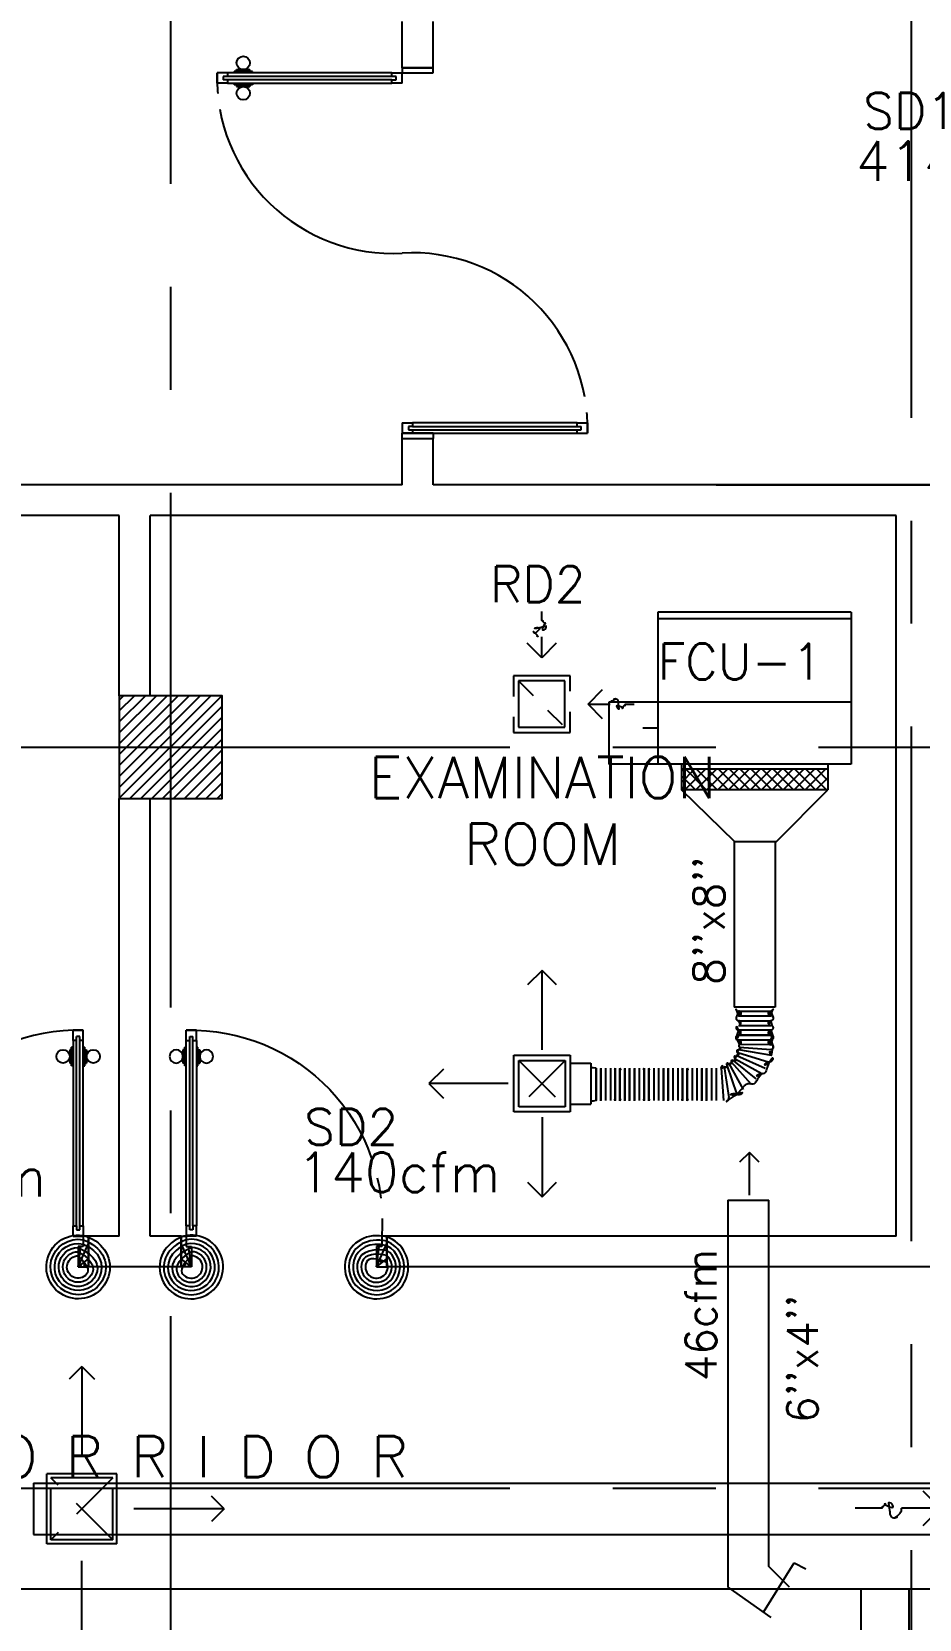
# Model space of a CAD drawing. Extents: x 417866230.2 to 417866327.8, y 43498045.5 to 43498135.4.
# Drawn here: x 417866259.12 to 417866263.43, y 43498073.27 to 43498080.98 of the extents above; entities that cross this region are included whole.
import ezdxf
from ezdxf.enums import TextEntityAlignment as Align

# ---------------------------------------------------------------- set-up
doc = ezdxf.new("R2010")
doc.units = 0
doc.header["$MEASUREMENT"] = 0
doc.linetypes.add('CENTERX2', pattern=[4, 2.5, -0.5, 0.5, -0.5])
doc.linetypes.add('HIDDEN', pattern=[0.375, 0.25, -0.125])
doc.layers.get('0').update_dxf_attribs({"linetype": 'CONTINUOUS'})
for name, color, linetype in [('AXES', 11, 'CENTERX2'), ('COL', 9, 'CONTINUOUS'), ('DIM', 9, 'CONTINUOUS'), ('DOOR', 9, 'CONTINUOUS'), ('DUCT', 6, 'CONTINUOUS'), ('FCU', 6, 'CONTINUOUS'), ('HAT', 12, 'CONTINUOUS'), ('M-AC-FLEX', 3, 'CONTINUOUS'), ('M-EGU.', 2, 'CONTINUOUS'), ('RM-NAME', 9, 'CONTINUOUS'), ('SCD', 2, 'CONTINUOUS'), ('WALL', 4, 'CONTINUOUS')]:
    doc.layers.add(name, color=color, linetype=linetype)
doc.styles.add('ROMANS', font='ROMANS.shx', dxfattribs={"width": 0.6})

# ---------------------------------------------------------------- blocks, each defined once
blk = doc.blocks.new('RM1')
at = {"layer": 'RM-NAME', "style": 'ROMANS'}
for tag, p in [('ROOMNAME1', (0, 323.8)), ('ROOMNAME2', (0, 0))]:
    blk.add_attdef(tag, text='', height=200, dxfattribs=at).set_placement(p, align=Align.MIDDLE)
blk = doc.blocks.new('*X65')
at = {"color": 0}
for p, q in [((42139.2, 25062.6), (42637.6, 25561)), ((42139.2, 25115.6), (42584.6, 25561)), ((42139.2, 25168.7), (42531.6, 25561)), ((42139.2, 25221.7), (42478.5, 25561)), ((42139.2, 25274.7), (42425.5, 25561)), ((42139.2, 25327.8), (42372.5, 25561)), ((42139.2, 25380.8), (42319.4, 25561)), ((42139.2, 25433.8), (42266.4, 25561)), ((42139.2, 25486.9), (42213.4, 25561)), ((42139.2, 25539.9), (42160.3, 25561)), ((42190.7, 25061), (42639.2, 25509.6)), ((42243.7, 25061), (42639.2, 25456.5)), ((42296.7, 25061), (42639.2, 25403.5)), ((42349.8, 25061), (42639.2, 25350.5)), ((42402.8, 25061), (42639.2, 25297.4)), ((42455.8, 25061), (42639.2, 25244.4)), ((42508.9, 25061), (42639.2, 25191.4)), ((42561.9, 25061), (42639.2, 25138.3)), ((42614.9, 25061), (42639.2, 25085.3))]:
    blk.add_line(p, q, dxfattribs=at)
blk = doc.blocks.new('COL50')
at = {"layer": 'COL'}
blk.add_lwpolyline([(-250, 250), (-250, -250), (250, -250), (250, 250)], close=True, dxfattribs=at)
blk = doc.blocks.new('A$C24ED45A6')
at = {"layer": 'DOOR', "color": 0, "linetype": 'ByBlock'}
for p, q in [((925, 1100), (925, 1150)), ((925, 1150), (975, 1150)), ((975, 1150), (925, 1150)), ((942, 1100), (925, 1100)), ((942, 1100), (942, 1120)), ((958, 1120), (942, 1120)), ((958, 1100), (958, 1120)), ((975, 1100), (958, 1100)), ((975, 1100), (975, 1150)), ((908.8, 1055), (908.8, 990.2)), ((917.8, 1055), (908.8, 1055)), ((917.8, 977.6), (917.8, 1067.6)), ((925, 1067.6), (917.8, 1067.6)), ((917.8, 1055), (917.8, 990.2)), ((975, 1067.6), (982.2, 1067.6)), ((982.2, 977.6), (982.2, 1067.6)), ((982.2, 1055), (982.2, 990.2)), ((982.2, 1055), (991.2, 1055)), ((991.2, 1055), (991.2, 990.2)), ((917.8, 990.2), (908.8, 990.2)), ((925, 977.6), (917.8, 977.6)), ((975, 977.6), (982.2, 977.6)), ((982.2, 990.2), (991.2, 990.2)), ((925, 150), (925, 200)), ((925, 200), (942, 200)), ((942, 200), (942, 180)), ((942, 180), (958, 180)), ((958, 180), (958, 200)), ((958, 200), (975, 200)), ((975, 200), (975, 150)), ((0, 0), (0, 150)), ((0, 150), (25, 150)), ((25, 150), (25, 100)), ((25, 100), (50, 100)), ((50, 100), (50, 0)), ((925, 150), (975, 150)), ((975, 100), (950, 100)), ((950, 100), (950, 0)), ((1000, 150), (975, 150)), ((975, 150), (975, 100)), ((1000, 150), (1000, 0)), ((50, 0), (0, 0)), ((950, 0), (1000, 0))]:
    blk.add_line(p, q, dxfattribs=at)
at = {"layer": 'DOOR', "linetype": 'ByBlock'}
for p, q in [((925, 1100), (925, 200)), ((942, 200), (942, 1100)), ((958, 200), (958, 1100)), ((975, 200), (975, 1100))]:
    blk.add_line(p, q, dxfattribs=at)
at = {"layer": 'DOOR', "color": 9, "linetype": 'ByBlock'}
for p, q in [((50, 0), (0, 113.7)), ((50, 0), (36.6, 100)), ((950, 0), (1000, 113.7)), ((950, 0), (963.4, 100)), ((50, 0), (0, 40.1)), ((950, 0), (1000, 40.1))]:
    blk.add_line(p, q, dxfattribs=at)
at = {"layer": 'DOOR', "color": 0, "linetype": 'ByBlock'}
for centre in [(876.5, 1022.6), (1023.5, 1022.6)]:
    blk.add_circle(centre, 32.4, dxfattribs=at)
at = {"layer": 'DOOR', "linetype": 'HIDDEN', "ltscale": 0.5}
blk.add_arc((950, 222.5), 927.8, 88.45601, 184.48155, dxfattribs=at)
at = {"layer": 'DOOR', "color": 9, "linetype": 'ByBlock'}
for centre, radius, start, end in [((50, 0), 154.4, 103.71423, 108.89471), ((50, 0), 134.4, 100.71998, 111.84015), ((50, 0), 114.4, 102.62257, 115.91616), ((50, 0), 94.4, 90, 121.98181), ((950, 0), 94.4, 58.01819, 90), ((950, 0), 134.4, 68.15985, 79.28002), ((950, 0), 114.4, 64.08384, 77.37743), ((950, 0), 154.4, 71.10529, 76.28577), ((50, 0), 74.4, 90, 132.22357), ((50, 0), 54.4, 90, 156.79262), ((50, 0), 34.4, 90, 180), ((50, 0), 14.4, 90, 180), ((950, 0), 74.4, 47.77643, 90), ((950, 0), 54.4, 23.20738, 90), ((950, 0), 34.4, 0, 90), ((950, 0), 14.4, 0, 90)]:
    blk.add_arc(centre, radius, start, end, dxfattribs=at)
at = {"layer": 'WALL'}
blk.add_line((1000, 0), (1000, 150), dxfattribs=at)
blk = doc.blocks.new('fe-door')
at = {"layer": 'DOOR', "color": 0, "linetype": 'ByBlock'}
for p, q in [((-900, 1775), (-900, 1725)), ((-900, 1725), (-900, 1775)), ((-850, 1775), (-900, 1775)), ((-850, 1775), (-850, 1758)), ((-817.6, 1775), (-817.6, 1782.2)), ((-727.6, 1782.2), (-817.6, 1782.2)), ((-805, 1782.2), (-805, 1791.2)), ((-805, 1791.2), (-740.2, 1791.2)), ((-805, 1782.2), (-740.2, 1782.2)), ((-740.2, 1782.2), (-740.2, 1791.2)), ((-727.6, 1775), (-727.6, 1782.2)), ((-50, 1758), (-50, 1775)), ((-50, 1775), (0, 1775)), ((150, 1800), (0, 1800)), ((0, 1800), (0, 1775)), ((0, 1725), (0, 1775)), ((0, 1775), (150, 1775)), ((150, 1775), (150, 1800)), ((-850, 1725), (-900, 1725)), ((-870, 1758), (-870, 1742)), ((-850, 1758), (-870, 1758)), ((-850, 1742), (-870, 1742)), ((-850, 1742), (-850, 1725)), ((-817.6, 1725), (-817.6, 1717.8)), ((-727.6, 1717.8), (-817.6, 1717.8)), ((-805, 1717.8), (-805, 1708.8)), ((-805, 1717.8), (-740.2, 1717.8)), ((-805, 1708.8), (-740.2, 1708.8)), ((-740.2, 1717.8), (-740.2, 1708.8)), ((-727.6, 1725), (-727.6, 1717.8)), ((-30, 1758), (-50, 1758)), ((-50, 1725), (-50, 1742)), ((-50, 1742), (-30, 1742)), ((0, 1725), (-50, 1725)), ((-30, 1742), (-30, 1758)), ((0, 75), (0, 25)), ((0, 75), (50, 75)), ((0, 0), (0, 25)), ((0, 25), (50, 25)), ((150, 25), (0, 25)), ((0, 0), (150, 0)), ((30, 58), (30, 42)), ((50, 58), (30, 58)), ((30, 42), (50, 42)), ((50, 75), (50, 58)), ((50, 42), (50, 25)), ((150, 25), (150, 0)), ((850, 58), (850, 75)), ((850, 75), (900, 75)), ((850, 58), (870, 58)), ((850, 25), (850, 42)), ((850, 42), (870, 42)), ((850, 25), (900, 25)), ((870, 42), (870, 58)), ((900, 25), (900, 75)), ((900, 75), (900, 25))]:
    blk.add_line(p, q, dxfattribs=at)
at = {"layer": 'DOOR', "linetype": 'ByBlock'}
for p, q in [((-50, 1775), (-850, 1775)), ((-50, 1758), (-850, 1758)), ((-50, 1742), (-850, 1742)), ((-850, 1725), (-50, 1725)), ((850, 75), (50, 75)), ((50, 58), (850, 58)), ((50, 42), (850, 42)), ((50, 25), (850, 25))]:
    blk.add_line(p, q, dxfattribs=at)
at = {"layer": 'DOOR', "color": 0, "linetype": 'ByBlock'}
for centre in [(-772.6, 1823.5), (-772.6, 1676.5)]:
    blk.add_circle(centre, 32.4, dxfattribs=at)
at = {"layer": 'DOOR', "linetype": 'HIDDEN', "ltscale": 0.5}
for centre, start, end in [((-49, 1750), 178.31738, 273.29648), ((49, 50), 358.31738, 93.29648)]:
    blk.add_arc(centre, 851.4, start, end, dxfattribs=at)
at = {"layer": 'WALL'}
for p, q in [((0, 1800), (150, 1800)), ((0, 0), (150, 0))]:
    blk.add_line(p, q, dxfattribs=at)
at = {"layer": 'WALL', "linetype": 'ByBlock'}
blk.add_line((0, 1800), (150, 1800), dxfattribs=at)
blk = doc.blocks.new('15RCD')
at = {"layer": 'M-EGU.', "linetype": 'HIDDEN'}
for p, q in [((-215.5, -215.5), (-215.5, 215.5)), ((-215.5, 215.5), (215.5, 215.5)), ((215.5, 215.5), (215.5, -215.5)), ((-190.5, -190.5), (190.5, 190.5)), ((215.5, -215.5), (-215.5, -215.5))]:
    blk.add_line(p, q, dxfattribs=at)
at = {"layer": 'M-EGU.'}
for p, q in [((-468.7, 110.1), (-362.7, 4)), ((-190.5, -190.5), (-190.5, 190.5)), ((-190.5, 190.5), (190.5, 190.5)), ((190.5, 190.5), (190.5, -190.5)), ((-717.7, 4), (-880.4, 4)), ((-362.7, 4), (-598.2, 4)), ((-362.7, 4), (-468.7, -102)), ((190.5, -190.5), (-190.5, -190.5))]:
    blk.add_line(p, q, dxfattribs=at)
blk.add_lwpolyline([(-717.7, 4, -0.1324), (-701, 28.2, -0.15664), (-677.9, 37.7, -0.736612), (-658.9, -9.5, 0.774232), (-638, -55.2, 0.203349), (-606.4, -34.6, 0.193808), (-598.2, 4)], format="xyb", dxfattribs=at)
blk = doc.blocks.new('9RCD')
at = {"color": 2}
blk.add_line((0, 407), (0, 450), dxfattribs=at)
at = {"layer": 'M-EGU.'}
for p, q in [((0, 225), (0, 331.9)), ((0, 225), (-70.7, 295.7)), ((70.7, 295.7), (0, 225)), ((112.5, 112.5), (-112.5, 112.5)), ((-112.5, 112.5), (-112.5, -112.5)), ((112.5, -112.5), (112.5, 112.5)), ((-225, 0), (-326.1, 0)), ((-295.7, 70.7), (-225, 0)), ((-225, 0), (-295.7, -70.7)), ((-112.5, -112.5), (112.5, -112.5))]:
    blk.add_line(p, q, dxfattribs=at)
at = {"layer": 'M-EGU.', "linetype": 'HIDDEN'}
for p, q in [((137.5, 137.5), (-137.5, 137.5)), ((-137.5, 137.5), (-137.5, -137.5)), ((-112.5, -112.5), (112.5, 112.5)), ((137.5, -137.5), (137.5, 137.5)), ((-137.5, -137.5), (137.5, -137.5))]:
    blk.add_line(p, q, dxfattribs=at)
at = {"layer": 'M-EGU.', "color": 2}
blk.add_line((-405.7, 0), (-450, 0), dxfattribs=at)
blk.add_lwpolyline([(0, 407, -0.187862), (18.4, 395.6, -0.202645), (23.4, 376.1, -0.616915), (-1.7, 368, 0.668708), (-25.3, 358.4, 0.194285), (-18.2, 340.4, 0.186051), (0, 331.9)], format="xyb", dxfattribs=at)
at = {"layer": 'M-EGU.'}
blk.add_lwpolyline([(-405.7, 0, -0.1324), (-394.5, 16.1, -0.15664), (-379.1, 22.4, -0.736612), (-366.5, -9, 0.774232), (-352.6, -39.4, 0.203349), (-331.5, -25.7, 0.193808), (-326.1, 0)], format="xyb", dxfattribs=at)
blk = doc.blocks.new('*X118')
at = {"color": 0}
for p, q in [((23911.7, -1650.2), (23966, -1595.9)), ((23911.7, -1597.2), (23912.9, -1595.9)), ((23919, -1695.9), (24019, -1595.9)), ((24022.8, -1695.9), (23922.8, -1595.9)), ((23972, -1695.9), (24072, -1595.9)), ((24075.9, -1695.9), (23975.9, -1595.9)), ((24025.1, -1695.9), (24125.1, -1595.9)), ((24128.9, -1695.9), (24028.9, -1595.9)), ((24078.1, -1695.9), (24178.1, -1595.9)), ((24181.9, -1695.9), (24081.9, -1595.9)), ((24131.1, -1695.9), (24231.1, -1595.9)), ((24235, -1695.9), (24135, -1595.9)), ((24184.2, -1695.9), (24284.2, -1595.9)), ((24288, -1695.9), (24188, -1595.9)), ((24237.2, -1695.9), (24337.2, -1595.9)), ((24341, -1695.9), (24241, -1595.9)), ((24290.2, -1695.9), (24390.2, -1595.9)), ((24394.1, -1695.9), (24294.1, -1595.9)), ((24343.3, -1695.9), (24443.3, -1595.9)), ((24447.1, -1695.9), (24347.1, -1595.9)), ((24396.3, -1695.9), (24496.3, -1595.9)), ((24500.1, -1695.9), (24400.1, -1595.9)), ((24449.3, -1695.9), (24549.3, -1595.9)), ((24553.2, -1695.9), (24453.2, -1595.9)), ((24502.4, -1695.9), (24602.4, -1595.9)), ((24606.2, -1695.9), (24506.2, -1595.9)), ((24623.7, -1660.4), (24559.2, -1595.9)), ((24623.7, -1607.4), (24612.3, -1595.9)), ((23969.8, -1695.9), (23911.7, -1637.8)), ((23916.8, -1695.9), (23911.7, -1690.9)), ((24555.4, -1695.9), (24623.7, -1627.6)), ((24608.4, -1695.9), (24623.7, -1680.7))]:
    blk.add_line(p, q, dxfattribs=at)
blk = doc.blocks.new('WAP12')
at = {"color": 6}
for p, q in [((-558.8, 528.5), (381.2, 528.5)), ((-558.8, 528.5), (-558.8, -208.5)), ((381.2, 528.5), (381.2, -208.5)), ((-558.8, 91.5), (381.2, 91.5)), ((-558.8, -208.5), (381.2, -208.5))]:
    blk.add_line(p, q, dxfattribs=at)
at = {"color": 3}
for p, q in [((-558.8, 496.5), (381.2, 496.5)), ((381.2, 91.5), (619.2, 91.5)), ((619.2, 91.5), (619.2, -208.5)), ((381.2, -33.5), (454.5, -33.5)), ((-444.8, -208.5), (-444.8, -333.5)), ((267.2, -208.5), (267.2, -333.5)), ((381.2, -208.5), (619.2, -208.5)), ((-444.8, -233.5), (267.2, -233.5)), ((-444.8, -333.5), (267.2, -333.5))]:
    blk.add_line(p, q, dxfattribs=at)
at = {"color": 11}
blk.add_blockref('*X118', (-24356.5, 1362.4), dxfattribs=at)

msp = doc.modelspace()

# ---------------------------------------------------------------- linework, layer by layer
at = {"layer": 'AXES'}
for p, q in [((417866259.7969, 43498056.2378), (417866259.7969, 43498134.7153)), ((417866263.3969, 43498063.1021), (417866263.3969, 43498121.9221)), ((417866230.9454, 43498077.5021), (417866300.0369, 43498077.5021)), ((417866230.9454, 43498073.9021), (417866300.0369, 43498073.9021))]:
    msp.add_line(p, q, dxfattribs=at)
at = {"layer": 'DUCT', "linetype": 'Continuous'}
for p, q in [((417866262.5387, 43498077.0418), (417866262.2783, 43498077.2951)), ((417866262.7387, 43498077.0418), (417866262.9903, 43498077.2951)), ((417866262.5343, 43498077.0461), (417866262.5343, 43498076.2387)), ((417866262.7387, 43498077.0418), (417866262.5387, 43498077.0418)), ((417866262.7343, 43498077.0418), (417866262.7343, 43498076.2387)), ((417866262.7343, 43498076.2387), (417866262.5343, 43498076.2387)), ((417866262.5037, 43498075.3016), (417866262.7037, 43498075.3016))]:
    msp.add_line(p, q, dxfattribs=at)
at = {"layer": 'DUCT'}
for p, q in [((417866262.5037, 43498075.3016), (417866262.5037, 43498073.4223)), ((417866262.7037, 43498073.5223), (417866262.7037, 43498075.3016)), ((417866259.1301, 43498073.9271), (417866269.2986, 43498073.9271)), ((417866259.1301, 43498073.9271), (417866259.1301, 43498073.6771)), ((417866259.1301, 43498073.6771), (417866269.2986, 43498073.6771)), ((417866262.6769, 43498073.3011), (417866262.827, 43498073.5404)), ((417866262.8037, 43498073.4223), (417866262.7037, 43498073.5223)), ((417866262.827, 43498073.5404), (417866262.8835, 43498073.5116)), ((417866262.827, 43498073.5404), (417866262.827, 43498073.5404)), ((417866247.0844, 43498073.4143), (417866267.7622, 43498073.4143)), ((417866262.5037, 43498073.4223), (417866262.7137, 43498073.2753)), ((417866263.1498, 43498073.4143), (417866263.1498, 43498073.1143)), ((417866263.3839, 43498073.4143), (417866263.3839, 43498073.0643))]:
    msp.add_line(p, q, dxfattribs=at)
at = {"layer": 'M-AC-FLEX', "color": 11}
for p, q in [((417866262.5558, 43498076.2203), (417866262.7128, 43498076.2203)), ((417866262.5558, 43498076.2203), (417866262.7128, 43498076.2203)), ((417866262.5558, 43498076.2203), (417866262.7128, 43498076.2203)), ((417866262.5558, 43498076.2203), (417866262.7128, 43498076.2203)), ((417866262.5558, 43498076.1969), (417866262.7128, 43498076.1969)), ((417866262.5558, 43498076.1969), (417866262.7128, 43498076.1969)), ((417866262.5558, 43498076.1969), (417866262.7128, 43498076.1969)), ((417866262.5558, 43498076.1969), (417866262.7128, 43498076.1969)), ((417866262.5558, 43498076.1734), (417866262.7128, 43498076.1734)), ((417866262.5558, 43498076.1499), (417866262.7128, 43498076.1499)), ((417866262.713, 43498076.1269), (417866262.556, 43498076.1269)), ((417866262.556, 43498076.1034), (417866262.713, 43498076.1034)), ((417866262.713, 43498076.1034), (417866262.556, 43498076.1034)), ((417866262.5525, 43498076.0185), (417866262.7056, 43498075.9727)), ((417866262.5556, 43498076.0331), (417866262.7169, 43498076.0061)), ((417866262.556, 43498076.08), (417866262.713, 43498076.08)), ((417866262.5605, 43498076.0455), (417866262.713, 43498076.033)), ((417866262.713, 43498076.0565), (417866262.5626, 43498076.0586)), ((417866261.8635, 43498075.9421), (417866261.8635, 43498075.7851)), ((417866261.8635, 43498075.9421), (417866261.8635, 43498075.7851)), ((417866261.8635, 43498075.7849), (417866261.8635, 43498075.9419)), ((417866261.8635, 43498075.7849), (417866261.8635, 43498075.9419)), ((417866261.8865, 43498075.9421), (417866261.8865, 43498075.7851)), ((417866261.8865, 43498075.9421), (417866261.8865, 43498075.7851)), ((417866261.8865, 43498075.7849), (417866261.8865, 43498075.9419)), ((417866261.8865, 43498075.7849), (417866261.8865, 43498075.9419)), ((417866261.91, 43498075.9421), (417866261.91, 43498075.7851)), ((417866261.91, 43498075.9421), (417866261.91, 43498075.7851)), ((417866261.9334, 43498075.9421), (417866261.9334, 43498075.7851)), ((417866261.9334, 43498075.9421), (417866261.9334, 43498075.7851)), ((417866261.9569, 43498075.9421), (417866261.9569, 43498075.7851)), ((417866261.9569, 43498075.9421), (417866261.9569, 43498075.7851)), ((417866261.9569, 43498075.7849), (417866261.9569, 43498075.9419)), ((417866261.9569, 43498075.7849), (417866261.9569, 43498075.9419)), ((417866261.9799, 43498075.7849), (417866261.9799, 43498075.9419)), ((417866261.9799, 43498075.7849), (417866261.9799, 43498075.9419)), ((417866261.98, 43498075.9421), (417866261.98, 43498075.7851)), ((417866261.98, 43498075.9421), (417866261.98, 43498075.7851)), ((417866262.0038, 43498075.9421), (417866262.0038, 43498075.7851)), ((417866262.0038, 43498075.7849), (417866262.0038, 43498075.9419)), ((417866262.0269, 43498075.9421), (417866262.0269, 43498075.7851)), ((417866262.0269, 43498075.9421), (417866262.0269, 43498075.7851)), ((417866262.0269, 43498075.9421), (417866262.0269, 43498075.7851)), ((417866262.0269, 43498075.7849), (417866262.0269, 43498075.9419)), ((417866262.0503, 43498075.9421), (417866262.0503, 43498075.7851)), ((417866262.0503, 43498075.9421), (417866262.0503, 43498075.7851)), ((417866262.0503, 43498075.9421), (417866262.0503, 43498075.7851)), ((417866262.0503, 43498075.7849), (417866262.0503, 43498075.9419)), ((417866262.0738, 43498075.9421), (417866262.0738, 43498075.7851)), ((417866262.0738, 43498075.9421), (417866262.0738, 43498075.7851)), ((417866262.0973, 43498075.9421), (417866262.0973, 43498075.7851)), ((417866262.0973, 43498075.9421), (417866262.0973, 43498075.7851)), ((417866262.0973, 43498075.7849), (417866262.0973, 43498075.9419)), ((417866262.0973, 43498075.7849), (417866262.0973, 43498075.9419)), ((417866262.1203, 43498075.9421), (417866262.1203, 43498075.7851)), ((417866262.1203, 43498075.9421), (417866262.1203, 43498075.7851)), ((417866262.1203, 43498075.7849), (417866262.1203, 43498075.9419)), ((417866262.1203, 43498075.7849), (417866262.1203, 43498075.9419)), ((417866262.1438, 43498075.9421), (417866262.1438, 43498075.7851)), ((417866262.1438, 43498075.9421), (417866262.1438, 43498075.7851)), ((417866262.1672, 43498075.9421), (417866262.1672, 43498075.7851)), ((417866262.1672, 43498075.9421), (417866262.1672, 43498075.7851)), ((417866262.1907, 43498075.9421), (417866262.1907, 43498075.7851)), ((417866262.1907, 43498075.9421), (417866262.1907, 43498075.7851)), ((417866262.1907, 43498075.7849), (417866262.1907, 43498075.9419)), ((417866262.1907, 43498075.7849), (417866262.1907, 43498075.9419)), ((417866262.2138, 43498075.9421), (417866262.2138, 43498075.7851)), ((417866262.2138, 43498075.9421), (417866262.2138, 43498075.7851)), ((417866262.2138, 43498075.7849), (417866262.2138, 43498075.9419)), ((417866262.2138, 43498075.7849), (417866262.2138, 43498075.9419)), ((417866262.2372, 43498075.9421), (417866262.2372, 43498075.7851)), ((417866262.2372, 43498075.9421), (417866262.2372, 43498075.7851)), ((417866262.2607, 43498075.9421), (417866262.2607, 43498075.7851)), ((417866262.2607, 43498075.9421), (417866262.2607, 43498075.7851)), ((417866262.2841, 43498075.9421), (417866262.2841, 43498075.7851)), ((417866262.2841, 43498075.9421), (417866262.2841, 43498075.7851)), ((417866262.2842, 43498075.7849), (417866262.2842, 43498075.9419)), ((417866262.2842, 43498075.7849), (417866262.2842, 43498075.9419)), ((417866262.3072, 43498075.9421), (417866262.3072, 43498075.7851)), ((417866262.3072, 43498075.9421), (417866262.3072, 43498075.7851)), ((417866262.3072, 43498075.7849), (417866262.3072, 43498075.9419)), ((417866262.3072, 43498075.7849), (417866262.3072, 43498075.9419)), ((417866262.3307, 43498075.9421), (417866262.3307, 43498075.7851)), ((417866262.3307, 43498075.9421), (417866262.3307, 43498075.7851)), ((417866262.3541, 43498075.9421), (417866262.3541, 43498075.7851)), ((417866262.3541, 43498075.9421), (417866262.3541, 43498075.7851)), ((417866262.3776, 43498075.9421), (417866262.3776, 43498075.7851)), ((417866262.3776, 43498075.7849), (417866262.3776, 43498075.9419)), ((417866262.4006, 43498075.9421), (417866262.4006, 43498075.7851)), ((417866262.4006, 43498075.7849), (417866262.4006, 43498075.9419)), ((417866262.4241, 43498075.9421), (417866262.4241, 43498075.7851)), ((417866262.4476, 43498075.9421), (417866262.4476, 43498075.7851)), ((417866262.471, 43498075.9421), (417866262.483, 43498075.7859)), ((417866262.4866, 43498075.9499), (417866262.5086, 43498075.7999)), ((417866262.4994, 43498075.957), (417866262.5478, 43498075.8144)), ((417866262.5087, 43498075.965), (417866262.5781, 43498075.8387)), ((417866262.5205, 43498075.9731), (417866262.6155, 43498075.8673)), ((417866262.5316, 43498075.9789), (417866262.6396, 43498075.8908)), ((417866262.54, 43498075.9887), (417866262.6696, 43498075.9166)), ((417866262.5472, 43498076.0039), (417866262.685, 43498075.9432))]:
    msp.add_line(p, q, dxfattribs=at)
at = {"layer": 'M-AC-FLEX'}
for points in [[(417866262.5558, 43498076.1969, 1), (417866262.5558, 43498076.2203, -0.623355), (417866262.5465, 43498076.2392, -0.623355)], [(417866262.5558, 43498076.2203, -1), (417866262.5558, 43498076.1969, 1), (417866262.5558, 43498076.1734, -1), (417866262.5558, 43498076.1499, 0.008922), (417866262.5554, 43498076.1499, 0.008922)], [(417866262.5558, 43498076.2203, -1), (417866262.5558, 43498076.1969, 0.67797), (417866262.5477, 43498076.1766, 0.67797)], [(417866262.5558, 43498076.1969, 1), (417866262.5558, 43498076.2203, -0.204245), (417866262.5473, 43498076.2239, -0.204245)], [(417866262.5473, 43498076.2239, 0.204245), (417866262.5558, 43498076.2203)], [(417866262.5558, 43498076.1969, 1), (417866262.5558, 43498076.2203, -0.204245), (417866262.5473, 43498076.2239, -0.204245)], [(417866262.5473, 43498076.2239, 0.204245), (417866262.5558, 43498076.2203)], [(417866262.5558, 43498076.2203, -1), (417866262.5558, 43498076.1969, 0.204245), (417866262.5473, 43498076.1933, 0.204245)], [(417866262.5558, 43498076.2203, -1), (417866262.5558, 43498076.1969, 0.204245), (417866262.5473, 43498076.1933, 0.204245)], [(417866262.5473, 43498076.1933, -0.204245), (417866262.5558, 43498076.1969)], [(417866262.5473, 43498076.1933, -0.204245), (417866262.5558, 43498076.1969)], [(417866262.7128, 43498076.1969, -1), (417866262.7128, 43498076.2203, 0.623356), (417866262.7221, 43498076.2392, 0.623356)], [(417866262.7128, 43498076.1969, -1), (417866262.7128, 43498076.2203, 0.204245), (417866262.7212, 43498076.2239, 0.204245)], [(417866262.7128, 43498076.1969, -1), (417866262.7128, 43498076.2203, 0.204245), (417866262.7212, 43498076.2239, 0.204245)], [(417866262.7128, 43498076.2203, 1), (417866262.7128, 43498076.1969, -1), (417866262.7128, 43498076.1734, 1), (417866262.7128, 43498076.1499, -1.018005), (417866262.7128, 43498076.1269)], [(417866262.7128, 43498076.2203, 1), (417866262.7128, 43498076.1969, -0.204245), (417866262.7212, 43498076.1933, -0.204245)], [(417866262.7128, 43498076.2203, 1), (417866262.7128, 43498076.1969, -0.204245), (417866262.7212, 43498076.1933, -0.204245)], [(417866262.7128, 43498076.2203, 1), (417866262.7128, 43498076.1969, -0.67797), (417866262.7209, 43498076.1766, -0.67797)], [(417866262.7212, 43498076.2239, -0.204245), (417866262.7128, 43498076.2203)], [(417866262.7212, 43498076.2239, -0.204245), (417866262.7128, 43498076.2203)], [(417866262.7212, 43498076.1933, 0.204245), (417866262.7128, 43498076.1969)], [(417866262.7212, 43498076.1933, 0.204245), (417866262.7128, 43498076.1969)], [(417866262.556, 43498076.1269, -0.999838), (417866262.5556, 43498076.1499)], [(417866262.556, 43498076.1269, -1), (417866262.556, 43498076.1034, 1), (417866262.556, 43498076.08)], [(417866262.5626, 43498076.0586, 0.736653), (417866262.556, 43498076.08, -1), (417866262.556, 43498076.1034)], [(417866262.556, 43498076.1034, 1), (417866262.556, 43498076.08)], [(417866262.5556, 43498076.1269, 0.004461), (417866262.5558, 43498076.1269)], [(417866262.713, 43498076.1034, -1), (417866262.713, 43498076.1269)], [(417866262.713, 43498076.1269, 1), (417866262.713, 43498076.1034, -1), (417866262.713, 43498076.08)], [(417866262.713, 43498076.0565, -1), (417866262.713, 43498076.08, 1), (417866262.713, 43498076.1034)], [(417866262.713, 43498076.1034, -1), (417866262.713, 43498076.08)], [(417866262.713, 43498076.08, 1), (417866262.713, 43498076.1034)], [(417866262.54, 43498075.9887, -0.850272), (417866262.544, 43498076.0045, 1.072461), (417866262.5509, 43498076.0195)], [(417866262.5509, 43498076.0195, -0.78893), (417866262.5563, 43498076.0331, 1.030272), (417866262.5605, 43498076.0455)], [(417866262.556, 43498076.08, -0.606794), (417866262.5656, 43498076.0615, -0.606794)], [(417866262.5605, 43498076.0455, -0.635837), (417866262.5626, 43498076.0586, -0.724161)], [(417866262.713, 43498076.08, 1), (417866262.713, 43498076.0565, -1), (417866262.713, 43498076.033)], [(417866262.713, 43498076.08, 0.606794), (417866262.7034, 43498076.0615, 0.606794)], [(417866262.7166, 43498076.0061, -0.575939), (417866262.713, 43498076.033, 1), (417866262.713, 43498076.0565)], [(417866261.8635, 43498075.9421, -1), (417866261.84, 43498075.9421, 0.12762), (417866261.8385, 43498075.9478, 0.12762)], [(417866261.84, 43498075.9421, 1), (417866261.8635, 43498075.9421)], [(417866261.8865, 43498075.9417, -0.00451), (417866261.8865, 43498075.9419, 1.018005), (417866261.8635, 43498075.9419)], [(417866261.8635, 43498075.9417, 0.00451), (417866261.8635, 43498075.9419, -1.018005), (417866261.8865, 43498075.9419)], [(417866261.8865, 43498075.9421, 1), (417866261.91, 43498075.9421, -1), (417866261.9334, 43498075.9421)], [(417866261.91, 43498075.9421, -1), (417866261.8865, 43498075.9421)], [(417866261.9334, 43498075.9421, 1), (417866261.91, 43498075.9421)], [(417866261.91, 43498075.9421, -1), (417866261.9334, 43498075.9421)], [(417866261.9569, 43498075.9421, -1), (417866261.9334, 43498075.9421, 1), (417866261.91, 43498075.9421)], [(417866261.9334, 43498075.9421, 1), (417866261.9569, 43498075.9421)], [(417866261.9569, 43498075.9421, -0.412332), (417866261.9452, 43498075.9304, -0.412332)], [(417866261.9569, 43498075.9417, 0.00451), (417866261.9569, 43498075.9419, -1.018005), (417866261.9799, 43498075.9419)], [(417866261.98, 43498075.9417, -0.00451), (417866261.9799, 43498075.9419, 1.018005), (417866261.9569, 43498075.9419)], [(417866261.98, 43498075.9421, 1), (417866262.0034, 43498075.9421, -1), (417866262.0269, 43498075.9421)], [(417866262.0034, 43498075.9421, -1), (417866261.98, 43498075.9421)], [(417866261.98, 43498075.9421, 0.412332), (417866261.9916, 43498075.9304, 0.412332)], [(417866262.0034, 43498075.9421, -1), (417866262.0269, 43498075.9421)], [(417866262.0503, 43498075.9421, -1), (417866262.0269, 43498075.9421, 1), (417866262.0034, 43498075.9421)], [(417866262.0269, 43498075.9421, 1), (417866262.0034, 43498075.9421)], [(417866262.0038, 43498075.9417, 0.00451), (417866262.0038, 43498075.9419, -1.018005), (417866262.0269, 43498075.9419)], [(417866262.0269, 43498075.9421, 1), (417866262.0503, 43498075.9421, -1), (417866262.0738, 43498075.9421)], [(417866262.0503, 43498075.9421, -1), (417866262.0269, 43498075.9421)], [(417866262.0269, 43498075.9421, 1), (417866262.0503, 43498075.9421)], [(417866262.0738, 43498075.9421, 1), (417866262.0503, 43498075.9421)], [(417866262.0503, 43498075.9421, -1), (417866262.0738, 43498075.9421)], [(417866262.0973, 43498075.9421, -1), (417866262.0738, 43498075.9421, 1), (417866262.0503, 43498075.9421)], [(417866262.0734, 43498075.9417, -0.00451), (417866262.0734, 43498075.9419, 1.018005), (417866262.0503, 43498075.9419)], [(417866262.0738, 43498075.9421, 1), (417866262.0973, 43498075.9421)], [(417866262.0973, 43498075.9421, -0.412332), (417866262.0856, 43498075.9304, -0.412332)], [(417866262.1203, 43498075.9417, -0.00451), (417866262.1203, 43498075.9419, 1.018005), (417866262.0973, 43498075.9419)], [(417866262.0973, 43498075.9417, 0.00451), (417866262.0973, 43498075.9419, -1.018005), (417866262.1203, 43498075.9419)], [(417866262.1203, 43498075.9421, 1), (417866262.1438, 43498075.9421, -1), (417866262.1672, 43498075.9421)], [(417866262.1203, 43498075.9421, 0.412332), (417866262.132, 43498075.9304, 0.412332)], [(417866262.1438, 43498075.9421, -1), (417866262.1203, 43498075.9421)], [(417866262.1438, 43498075.9421, -1), (417866262.1672, 43498075.9421)], [(417866262.1907, 43498075.9421, -1), (417866262.1672, 43498075.9421, 1), (417866262.1438, 43498075.9421)], [(417866262.1672, 43498075.9421, 1), (417866262.1438, 43498075.9421)], [(417866262.1672, 43498075.9421, 1), (417866262.1907, 43498075.9421)], [(417866262.1907, 43498075.9417, 0.00451), (417866262.1907, 43498075.9419, -1.018005), (417866262.2138, 43498075.9419)], [(417866262.2138, 43498075.9417, -0.00451), (417866262.2138, 43498075.9419, 1.018005), (417866262.1907, 43498075.9419)], [(417866262.2138, 43498075.9421, 1), (417866262.2372, 43498075.9421, -1), (417866262.2607, 43498075.9421)], [(417866262.2372, 43498075.9421, -1), (417866262.2138, 43498075.9421)], [(417866262.2607, 43498075.9421, 1), (417866262.2372, 43498075.9421)], [(417866262.2372, 43498075.9421, -1), (417866262.2607, 43498075.9421)], [(417866262.2841, 43498075.9421, -1), (417866262.2607, 43498075.9421, 1), (417866262.2372, 43498075.9421)], [(417866262.2607, 43498075.9421, 1), (417866262.2841, 43498075.9421)], [(417866262.2841, 43498075.9421, -0.412332), (417866262.2725, 43498075.9304, -0.412332)], [(417866262.2841, 43498075.9417, 0.00451), (417866262.2842, 43498075.9419, -1.018005), (417866262.3072, 43498075.9419)], [(417866262.3072, 43498075.9417, -0.00451), (417866262.3072, 43498075.9419, 1.018005), (417866262.2842, 43498075.9419)], [(417866262.3072, 43498075.9421, 1), (417866262.3307, 43498075.9421, -1), (417866262.3541, 43498075.9421)], [(417866262.3307, 43498075.9421, -1), (417866262.3072, 43498075.9421)], [(417866262.3072, 43498075.9421, 0.412332), (417866262.3189, 43498075.9304, 0.412332)], [(417866262.3307, 43498075.9421, -1), (417866262.3541, 43498075.9421)], [(417866262.3776, 43498075.9421, -1), (417866262.3541, 43498075.9421, 1), (417866262.3307, 43498075.9421)], [(417866262.3541, 43498075.9421, 1), (417866262.3307, 43498075.9421)], [(417866262.3541, 43498075.9421, 1), (417866262.3776, 43498075.9421)], [(417866262.4006, 43498075.9417, -0.00451), (417866262.4006, 43498075.9419, 1.018005), (417866262.3776, 43498075.9419)], [(417866262.4006, 43498075.9421, 1), (417866262.4241, 43498075.9421, -1), (417866262.4476, 43498075.9421)], [(417866262.4241, 43498075.9421, -1), (417866262.4006, 43498075.9421)], [(417866262.4476, 43498075.9421, 1), (417866262.4241, 43498075.9421)], [(417866262.4476, 43498075.9421, 0.987495), (417866262.471, 43498075.9418, 0.606794)], [(417866262.471, 43498075.9418, -0.879519), (417866262.4866, 43498075.9499, 1.034976), (417866262.4994, 43498075.957)], [(417866262.4994, 43498075.957, -1.125229), (417866262.5087, 43498075.965, 1.12511), (417866262.5198, 43498075.9745, 0.893954)], [(417866262.5198, 43498075.9745, -0.698197), (417866262.5316, 43498075.9789, 1.180405), (417866262.54, 43498075.9887)], [(417866262.7056, 43498075.9727, 0.652763), (417866262.685, 43498075.9432, -0.764077), (417866262.6696, 43498075.9166, 0.428567), (417866262.6396, 43498075.8908, -0.696093), (417866262.6155, 43498075.8673)], [(417866262.7056, 43498075.9727, 0.665042), (417866262.7169, 43498076.0061)], [(417866262.5478, 43498075.8144, 0.604437), (417866262.5781, 43498075.8387, -0.497993), (417866262.6155, 43498075.8673)], [(417866261.8635, 43498075.7851, 1), (417866261.84, 43498075.7851, -0.12762), (417866261.8385, 43498075.7794, -0.12762)], [(417866261.8635, 43498075.7851, -0.00451), (417866261.8635, 43498075.7849, 0.008922), (417866261.8635, 43498075.7845)], [(417866261.8865, 43498075.7851, -0.999838), (417866261.8635, 43498075.7847)], [(417866261.8635, 43498075.7851, 0.999838), (417866261.8865, 43498075.7847)], [(417866261.8635, 43498075.7851, 0.999838), (417866261.8865, 43498075.7847)], [(417866261.8865, 43498075.7851, -0.999838), (417866261.8635, 43498075.7847)], [(417866261.8635, 43498075.7847, -0.004461), (417866261.8635, 43498075.7849)], [(417866261.8635, 43498075.7847, -0.004461), (417866261.8635, 43498075.7849)], [(417866261.8635, 43498075.7849, 0.008922), (417866261.8635, 43498075.7845)], [(417866261.8865, 43498075.7851, -1), (417866261.91, 43498075.7851, 1), (417866261.9334, 43498075.7851)], [(417866261.8865, 43498075.7851, 0.00451), (417866261.8865, 43498075.7849, -0.008922), (417866261.8865, 43498075.7845)], [(417866261.8865, 43498075.7847, 0.004461), (417866261.8865, 43498075.7849)], [(417866261.8865, 43498075.7849, -0.008922), (417866261.8865, 43498075.7845)], [(417866261.8865, 43498075.7847, 0.004461), (417866261.8865, 43498075.7849)], [(417866261.9569, 43498075.7851, 1), (417866261.9334, 43498075.7851, -1), (417866261.91, 43498075.7851)], [(417866261.9569, 43498075.7851, 0.412332), (417866261.9452, 43498075.7968, 0.412332)], [(417866261.9569, 43498075.7851, 0.999838), (417866261.98, 43498075.7847)], [(417866261.98, 43498075.7851, -0.999838), (417866261.9569, 43498075.7847)], [(417866261.9569, 43498075.7851, -0.00451), (417866261.9569, 43498075.7849, 0.008922), (417866261.9569, 43498075.7845)], [(417866261.98, 43498075.7851, -0.999838), (417866261.9569, 43498075.7847)], [(417866261.9569, 43498075.7851, 0.999838), (417866261.98, 43498075.7847)], [(417866261.9569, 43498075.7847, -0.004461), (417866261.9569, 43498075.7849)], [(417866261.9569, 43498075.7849, 0.008922), (417866261.9569, 43498075.7845)], [(417866261.9569, 43498075.7847, -0.004461), (417866261.9569, 43498075.7849)], [(417866261.98, 43498075.7851, 0.00451), (417866261.9799, 43498075.7849, -0.008922), (417866261.9799, 43498075.7845)], [(417866261.98, 43498075.7847, 0.004461), (417866261.9799, 43498075.7849)], [(417866261.98, 43498075.7847, 0.004461), (417866261.9799, 43498075.7849)], [(417866261.9799, 43498075.7849, -0.008922), (417866261.9799, 43498075.7845)], [(417866261.98, 43498075.7851, -1), (417866262.0034, 43498075.7851, 1), (417866262.0269, 43498075.7851)], [(417866261.98, 43498075.7851, -0.412332), (417866261.9916, 43498075.7968, -0.412332)], [(417866262.0503, 43498075.7851, 1), (417866262.0269, 43498075.7851, -1), (417866262.0034, 43498075.7851)], [(417866262.0038, 43498075.7851, 0.999838), (417866262.0269, 43498075.7847)], [(417866262.0269, 43498075.7851, -0.999838), (417866262.0038, 43498075.7847)], [(417866262.0038, 43498075.7847, -0.004461), (417866262.0038, 43498075.7849)], [(417866262.0038, 43498075.7849, 0.008922), (417866262.0038, 43498075.7845)], [(417866262.0269, 43498075.7851, -1), (417866262.0503, 43498075.7851, 1), (417866262.0738, 43498075.7851)], [(417866262.0269, 43498075.7851, 0.00451), (417866262.0269, 43498075.7849, -0.008922), (417866262.0269, 43498075.7845)], [(417866262.0269, 43498075.7847, 0.004461), (417866262.0269, 43498075.7849)], [(417866262.0973, 43498075.7851, 1), (417866262.0738, 43498075.7851, -1), (417866262.0503, 43498075.7851)], [(417866262.0503, 43498075.7851, -0.00451), (417866262.0503, 43498075.7849, 0.008922), (417866262.0503, 43498075.7845)], [(417866262.0734, 43498075.7851, -0.999838), (417866262.0503, 43498075.7847)], [(417866262.0503, 43498075.7851, 0.999838), (417866262.0734, 43498075.7847)], [(417866262.0503, 43498075.7847, -0.004461), (417866262.0503, 43498075.7849)], [(417866262.0734, 43498075.7847, 0.004461), (417866262.0734, 43498075.7849)], [(417866262.0734, 43498075.7849, -0.008922), (417866262.0734, 43498075.7845)], [(417866262.0973, 43498075.7851, 0.412332), (417866262.0856, 43498075.7968, 0.412332)], [(417866262.0973, 43498075.7851, -0.00451), (417866262.0973, 43498075.7849, 0.008922), (417866262.0973, 43498075.7845)], [(417866262.1203, 43498075.7851, -0.999838), (417866262.0973, 43498075.7847)], [(417866262.0973, 43498075.7851, 0.999838), (417866262.1203, 43498075.7847)], [(417866262.0973, 43498075.7851, 0.999838), (417866262.1203, 43498075.7847)], [(417866262.1203, 43498075.7851, -0.999838), (417866262.0973, 43498075.7847)], [(417866262.0973, 43498075.7847, -0.004461), (417866262.0973, 43498075.7849)], [(417866262.0973, 43498075.7847, -0.004461), (417866262.0973, 43498075.7849)], [(417866262.0973, 43498075.7849, 0.008922), (417866262.0973, 43498075.7845)], [(417866262.1203, 43498075.7851, -0.412332), (417866262.132, 43498075.7968, -0.412332)], [(417866262.1203, 43498075.7851, -1), (417866262.1438, 43498075.7851, 1), (417866262.1672, 43498075.7851)], [(417866262.1203, 43498075.7851, 0.00451), (417866262.1203, 43498075.7849, -0.008922), (417866262.1203, 43498075.7845)], [(417866262.1203, 43498075.7847, 0.004461), (417866262.1203, 43498075.7849)], [(417866262.1203, 43498075.7849, -0.008922), (417866262.1203, 43498075.7845)], [(417866262.1203, 43498075.7847, 0.004461), (417866262.1203, 43498075.7849)], [(417866262.1907, 43498075.7851, 1), (417866262.1672, 43498075.7851, -1), (417866262.1438, 43498075.7851)], [(417866262.1907, 43498075.7851, 0.999838), (417866262.2138, 43498075.7847)], [(417866262.2138, 43498075.7851, -0.999838), (417866262.1907, 43498075.7847)], [(417866262.1907, 43498075.7851, -0.00451), (417866262.1907, 43498075.7849, 0.008922), (417866262.1907, 43498075.7845)], [(417866262.2138, 43498075.7851, -0.999838), (417866262.1907, 43498075.7847)], [(417866262.1907, 43498075.7851, 0.999838), (417866262.2138, 43498075.7847)], [(417866262.1907, 43498075.7847, -0.004461), (417866262.1907, 43498075.7849)], [(417866262.1907, 43498075.7849, 0.008922), (417866262.1907, 43498075.7845)], [(417866262.1907, 43498075.7847, -0.004461), (417866262.1907, 43498075.7849)], [(417866262.2138, 43498075.7851, -1), (417866262.2372, 43498075.7851, 1), (417866262.2607, 43498075.7851)], [(417866262.2138, 43498075.7851, 0.00451), (417866262.2138, 43498075.7849, -0.008922), (417866262.2138, 43498075.7845)], [(417866262.2138, 43498075.7847, 0.004461), (417866262.2138, 43498075.7849)], [(417866262.2138, 43498075.7847, 0.004461), (417866262.2138, 43498075.7849)], [(417866262.2138, 43498075.7849, -0.008922), (417866262.2138, 43498075.7845)], [(417866262.2841, 43498075.7851, 1), (417866262.2607, 43498075.7851, -1), (417866262.2372, 43498075.7851)], [(417866262.2841, 43498075.7851, 0.412332), (417866262.2725, 43498075.7968, 0.412332)], [(417866262.2841, 43498075.7851, 0.999838), (417866262.3072, 43498075.7847)], [(417866262.3072, 43498075.7851, -0.999838), (417866262.2841, 43498075.7847)], [(417866262.2841, 43498075.7851, -0.00451), (417866262.2842, 43498075.7849, 0.008922), (417866262.2842, 43498075.7845)], [(417866262.3072, 43498075.7851, -0.999838), (417866262.2841, 43498075.7847)], [(417866262.2841, 43498075.7851, 0.999838), (417866262.3072, 43498075.7847)], [(417866262.2841, 43498075.7847, -0.004461), (417866262.2842, 43498075.7849)], [(417866262.2842, 43498075.7849, 0.008922), (417866262.2842, 43498075.7845)], [(417866262.2841, 43498075.7847, -0.004461), (417866262.2842, 43498075.7849)], [(417866262.3072, 43498075.7851, -1), (417866262.3307, 43498075.7851, 1), (417866262.3541, 43498075.7851)], [(417866262.3072, 43498075.7851, -0.412332), (417866262.3189, 43498075.7968, -0.412332)], [(417866262.3072, 43498075.7851, 0.00451), (417866262.3072, 43498075.7849, -0.008922), (417866262.3072, 43498075.7845)], [(417866262.3072, 43498075.7847, 0.004461), (417866262.3072, 43498075.7849)], [(417866262.3072, 43498075.7847, 0.004461), (417866262.3072, 43498075.7849)], [(417866262.3072, 43498075.7849, -0.008922), (417866262.3072, 43498075.7845)], [(417866262.3776, 43498075.7851, 1), (417866262.3541, 43498075.7851, -1), (417866262.3307, 43498075.7851)], [(417866262.3776, 43498075.7851, -0.00451), (417866262.3776, 43498075.7849, 0.008922), (417866262.3776, 43498075.7845)], [(417866262.4006, 43498075.7851, -0.999838), (417866262.3776, 43498075.7847)], [(417866262.3776, 43498075.7851, 0.999838), (417866262.4006, 43498075.7847)], [(417866262.3776, 43498075.7847, -0.004461), (417866262.3776, 43498075.7849)], [(417866262.4006, 43498075.7851, -1), (417866262.4241, 43498075.7851, 1), (417866262.4476, 43498075.7851)], [(417866262.4006, 43498075.7847, 0.004461), (417866262.4006, 43498075.7849)], [(417866262.4006, 43498075.7849, -0.008922), (417866262.4006, 43498075.7845)], [(417866262.483, 43498075.7859, 0.661578), (417866262.4476, 43498075.7851, -1), (417866262.4241, 43498075.7851)], [(417866262.5479, 43498075.814, 0.562442), (417866262.5086, 43498075.7999, -0.803591), (417866262.483, 43498075.7859)]]:
    msp.add_lwpolyline(points, format="xyb", dxfattribs=at)
at = {"layer": 'M-EGU.'}
for p, q in [((417866261.601, 43498076.4179), (417866261.5303, 43498076.3472)), ((417866261.601, 43498076.0318), (417866261.601, 43498076.4179)), ((417866261.6717, 43498076.3472), (417866261.601, 43498076.4179)), ((417866261.1217, 43498075.9387), (417866261.051, 43498075.8679)), ((417866261.4635, 43498075.7304), (417866261.4635, 43498076.0054)), ((417866261.4635, 43498076.0054), (417866261.7385, 43498076.0054)), ((417866261.7385, 43498076.0054), (417866261.7385, 43498075.7304)), ((417866261.7385, 43498075.9679), (417866261.8385, 43498075.9679)), ((417866261.8385, 43498075.9679), (417866261.8385, 43498075.7679)), ((417866261.051, 43498075.8679), (417866261.1217, 43498075.7972)), ((417866261.4372, 43498075.8679), (417866261.051, 43498075.8679)), ((417866261.7385, 43498075.7304), (417866261.4635, 43498075.7304)), ((417866261.601, 43498075.7041), (417866261.601, 43498075.3179)), ((417866261.7385, 43498075.7679), (417866261.8385, 43498075.7679)), ((417866262.6087, 43498075.5327), (417866262.5615, 43498075.4855)), ((417866262.6558, 43498075.4855), (417866262.6087, 43498075.5327)), ((417866262.6087, 43498075.3252), (417866262.6087, 43498075.5327)), ((417866261.5303, 43498075.3887), (417866261.601, 43498075.3179)), ((417866261.601, 43498075.3179), (417866261.6717, 43498075.3887)), ((417866259.3648, 43498074.4933), (417866259.3037, 43498074.4322)), ((417866259.3648, 43498074.4933), (417866259.4259, 43498074.4322)), ((417866259.3648, 43498074.4933), (417866259.3648, 43498074.0545)), ((417866259.5352, 43498073.9725), (417866259.1944, 43498073.9725)), ((417866259.1944, 43498073.6317), (417866259.1944, 43498073.9725)), ((417866259.5352, 43498073.6317), (417866259.5352, 43498073.9725)), ((417866260.056, 43498073.8021), (417866259.9949, 43498073.8632)), ((417866260.056, 43498073.8021), (417866259.6172, 43498073.8021)), ((417866260.056, 43498073.8021), (417866259.9949, 43498073.741)), ((417866259.5352, 43498073.6317), (417866259.1944, 43498073.6317)), ((417866259.3648, 43498073.1109), (417866259.3648, 43498073.5497))]:
    msp.add_line(p, q, dxfattribs=at)
at = {"layer": 'M-EGU.', "linetype": 'HIDDEN'}
for p, q in [((417866261.7135, 43498075.9804), (417866261.4885, 43498075.7554)), ((417866261.4885, 43498075.9804), (417866261.7135, 43498075.7554)), ((417866261.4885, 43498075.7554), (417866261.4885, 43498075.9804)), ((417866261.4885, 43498075.9804), (417866261.7135, 43498075.9804)), ((417866261.7135, 43498075.9804), (417866261.7135, 43498075.7554)), ((417866261.7135, 43498075.7554), (417866261.4885, 43498075.7554)), ((417866259.5152, 43498073.9525), (417866259.2144, 43498073.9525)), ((417866259.2144, 43498073.6517), (417866259.2144, 43498073.9525)), ((417866259.5152, 43498073.9525), (417866259.2144, 43498073.6517)), ((417866259.5152, 43498073.6517), (417866259.2144, 43498073.9525)), ((417866259.5152, 43498073.6517), (417866259.5152, 43498073.9525)), ((417866259.5152, 43498073.6517), (417866259.2144, 43498073.6517))]:
    msp.add_line(p, q, dxfattribs=at)
at = {"layer": 'WALL'}
for p, q in [((417866260.9219, 43498080.8021), (417866260.9219, 43498081.0271)), ((417866261.0719, 43498080.8021), (417866261.0719, 43498081.0271)), ((417866260.9219, 43498078.7771), (417866260.9219, 43498079.0021)), ((417866261.0719, 43498078.7771), (417866261.0719, 43498079.0021)), ((417866260.7469, 43498078.7771), (417866252.2369, 43498078.7771)), ((417866260.9219, 43498078.7771), (417866260.7219, 43498078.7771)), ((417866267.2469, 43498078.7771), (417866261.0719, 43498078.7771)), ((417866262.4469, 43498078.7771), (417866267.2469, 43498078.7771)), ((417866259.5469, 43498078.6271), (417866256.0969, 43498078.6271)), ((417866259.5469, 43498077.7521), (417866259.5469, 43498078.6271)), ((417866263.3219, 43498078.6271), (417866259.6969, 43498078.6271)), ((417866259.6969, 43498077.7521), (417866259.6969, 43498078.6271)), ((417866263.3219, 43498075.1271), (417866263.3219, 43498078.6271)), ((417866259.5469, 43498075.1271), (417866259.5469, 43498077.2521)), ((417866259.6969, 43498075.1271), (417866259.6969, 43498077.2521)), ((417866259.5469, 43498075.1271), (417866259.3969, 43498075.1271)), ((417866259.5469, 43498075.1271), (417866259.3969, 43498075.1271)), ((417866259.3969, 43498075.1271), (417866259.3969, 43498074.9771)), ((417866259.8469, 43498075.1271), (417866259.6969, 43498075.1271)), ((417866259.8469, 43498075.1271), (417866259.6969, 43498075.1271)), ((417866259.8469, 43498075.1271), (417866259.8469, 43498074.9771)), ((417866263.3219, 43498075.1271), (417866260.8469, 43498075.1271)), ((417866260.8469, 43498075.1271), (417866260.8469, 43498074.9771)), ((417866259.8469, 43498074.9771), (417866259.3969, 43498074.9771)), ((417866263.6219, 43498074.9771), (417866260.8469, 43498074.9771))]:
    msp.add_line(p, q, dxfattribs=at)

# ---------------------------------------------------------------- block references
at = {"layer": 'COL', "xscale": 0.001000000047497451, "yscale": 0.0009999999892897904, "zscale": 0.001}
msp.add_blockref('COL50', (417866259.7969, 43498077.5021), dxfattribs=at)
at = {"layer": 'DIM', "xscale": 0.001000000047497451, "yscale": 0.0009999999892897904, "zscale": 0.001}
msp.add_blockref('fe-door', (417866260.9219, 43498079.0021), dxfattribs=at)
at = {"layer": 'DOOR', "yscale": 0.0009999999892897904, "zscale": 0.001}
for p, xscale in [((417866258.3969, 43498074.9771), 0.001000000047497451), ((417866260.8469, 43498074.9771), -0.001000000047497451)]:
    msp.add_blockref('A$C24ED45A6', p, dxfattribs=dict(at, xscale=xscale))
at = {"layer": 'FCU', "linetype": 'Continuous', "xscale": -0.001, "yscale": 0.001, "zscale": 0.001}
msp.add_blockref('WAP12', (417866262.5454, 43498077.6286), dxfattribs=at)
at = {"layer": 'HAT', "xscale": 0.001000000047497451, "yscale": 0.0009999999892897904, "zscale": 0.001}
msp.add_blockref('*X65', (417866217.4076, 43498052.1911), dxfattribs=at)
at = {"layer": 'HAT'}
ref = msp.add_blockref('RM1', (417866261.6038, 43498077.031), dxfattribs=dict(at, xscale=0.001000000047497451, yscale=0.0009999999892897904, zscale=0.001))
ref.add_attrib('ROOMNAME2', 'ROOM', dxfattribs={"layer": 'RM-NAME', "height": 0.2, "style": 'ROMANS'}).set_placement((417866261.6038, 43498077.031), align=Align.MIDDLE)
ref.add_attrib('ROOMNAME1', 'EXAMINATION', dxfattribs={"layer": 'RM-NAME', "height": 0.2, "style": 'ROMANS'}).set_placement((417866261.6038, 43498077.3548), align=Align.MIDDLE)
at = {"layer": 'M-EGU.', "xscale": 0.001, "yscale": 0.001, "zscale": 0.001, "rotation": 270}
msp.add_blockref('9RCD', (417866261.5996, 43498077.7111), dxfattribs=at)
at = {"layer": 'M-EGU.', "xscale": 0.000800000011920929, "yscale": 0.0007999999970197678, "zscale": 0.0008}
msp.add_blockref('15RCD', (417866263.8268, 43498073.8021), dxfattribs=at)
at = {"layer": 'WALL'}
ref = msp.add_blockref('RM1', (417866259.7969, 43498074.0555), dxfattribs=dict(at, xscale=0.001000000047497451, yscale=0.0009999999892897904, zscale=0.001))
ref.add_attrib('ROOMNAME2', 'C O R R I D O R', dxfattribs={"layer": 'RM-NAME', "height": 0.2, "style": 'ROMANS'}).set_placement((417866259.7969, 43498074.0555), align=Align.MIDDLE)

# ---------------------------------------------------------------- texts
at = {"layer": 'SCD', "style": 'ROMANS'}
for s, height, p in [('SD1', 0.175, (417866263.1612, 43498080.5049)), ('414cfm', 0.1925, (417866263.1258, 43498080.253)), ('RD2', 0.175, (417866261.348, 43498078.2058)), ('FCU-1', 0.175, (417866262.1624, 43498077.8303)), ('SD2', 0.175, (417866260.4448, 43498075.5697)), ('140cfm', 0.1925, (417866258.2022, 43498075.3203)), ('140cfm', 0.1925, (417866260.4096, 43498075.3403))]:
    msp.add_text(s, height=height, dxfattribs=at).set_placement(p)
for s, p in [("8''x8''", (417866262.4872, 43498076.3485)), ('46cfm', (417866262.4486, 43498074.4225)), ("6''x4''", (417866262.9416, 43498074.219))]:
    msp.add_text(s, height=0.15, rotation=90, dxfattribs=at).set_placement(p)

doc.saveas('drawing.dxf')
